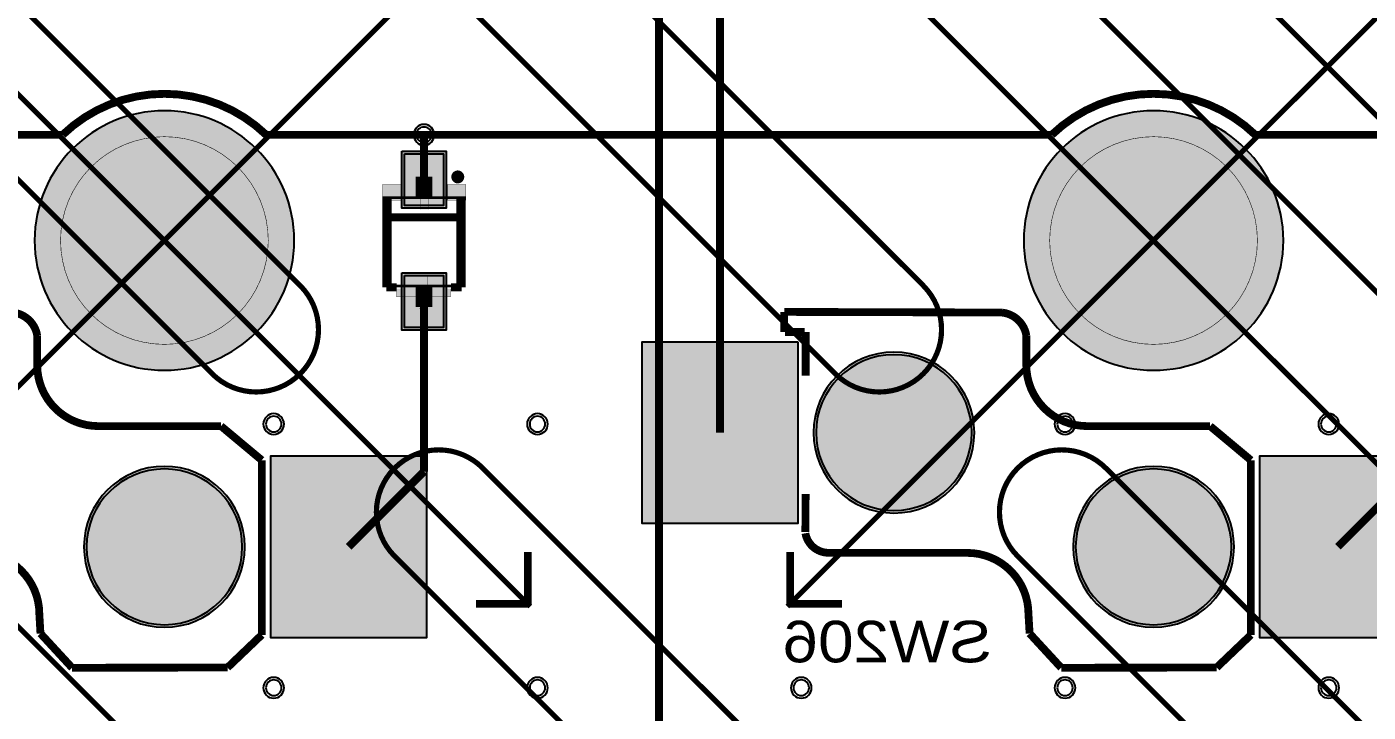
# Model space of a CAD drawing. Header units: millimetres. Extents: x -3 to 238, y -92 to 6.
# Drawn here: x 102.13 to 127.96, y -66.71 to -53.51 of the extents above; entities that cross this region are included whole.
import ezdxf
from ezdxf.enums import TextEntityAlignment as Align

# ---------------------------------------------------------------- set-up
doc = ezdxf.new("R2010")
doc.units = ezdxf.units.MM
doc.header["$MEASUREMENT"] = 0
for name, color, linetype, true_color in [('Bottom-Layer', 7, 'Continuous', 0x0000ff), ('Bottom-Paste-Mask-Layer', 7, 'Continuous', 0x800000), ('Bottom-Silkscreen-Layer', 7, 'Continuous', 0x66cc33), ('Bottom-Solder-Mask-Layer', 7, 'Continuous', 0xaa00ff), ('Component-Marking-Layer', 7, 'Continuous', 0x66ffcc), ('Component-Shape-Layer', 7, 'Continuous', 0x00cccc), ('Document-Layer', 7, 'Continuous', 0xffffff), ('F.Adhes', 7, 'Continuous', 0x9069e9), ('Hole-Layer', 7, 'Continuous', 0x222222), ('Multi-Layer', 7, 'Continuous', 0xc0c0c0), ('Pin-Floating-Layer', 7, 'Continuous', 0xff99ff), ('Pin-Soldering-Layer', 7, 'Continuous', 0xcc9999), ('Top-Layer', 7, 'Continuous', 0xff0000), ('Top-Paste-Mask-Layer', 7, 'Continuous', 0x808080), ('Top-Solder-Mask-Layer', 7, 'Continuous', 0x800080)]:
    doc.layers.add(name, color=color, linetype=linetype, true_color=true_color)
doc.styles.get("Standard").update_dxf_attribs({"font": 'arial.ttf'})

msp = doc.modelspace()

# ---------------------------------------------------------------- hatches: boundary and pattern name
at = {"layer": 'Bottom-Layer'}
for points in [[(102.275, -57.625, 1), (107.275, -57.625, 1)], [(121.325, -57.625, 1), (126.325, -57.625, 1)], [(109.4, -55.953), (110.15, -55.953), (110.15, -56.953), (109.4, -56.953)], [(109.4, -58.298), (110.15, -58.298), (110.15, -59.298), (109.4, -59.298)], [(116.975, -59.575), (116.975, -63.075), (113.975, -63.075), (113.975, -59.575)], [(117.275, -61.325, 1), (120.375, -61.325, 1)], [(103.225, -63.525, 1), (106.325, -63.525, 1)], [(109.825, -61.775), (109.825, -65.275), (106.825, -65.275), (106.825, -61.775)], [(122.275, -63.525, 1), (125.375, -63.525, 1)], [(128.875, -61.775), (128.875, -65.275), (125.875, -65.275), (125.875, -61.775)]]:
    msp.add_hatch(color=256, dxfattribs=at).paths.add_polyline_path(points)
at = {"layer": 'Bottom-Paste-Mask-Layer'}
for points in [[(102.275, -57.625, 1), (107.275, -57.625, 1)], [(121.325, -57.625, 1), (126.325, -57.625, 1)], [(109.4, -55.953), (110.15, -55.953), (110.15, -56.953), (109.4, -56.953)], [(109.4, -58.298), (110.15, -58.298), (110.15, -59.298), (109.4, -59.298)], [(116.975, -59.575), (116.975, -63.075), (113.975, -63.075), (113.975, -59.575)], [(117.275, -61.325, 1), (120.375, -61.325, 1)], [(103.225, -63.525, 1), (106.325, -63.525, 1)], [(109.825, -61.775), (109.825, -65.275), (106.825, -65.275), (106.825, -61.775)], [(122.275, -63.525, 1), (125.375, -63.525, 1)], [(128.875, -61.775), (128.875, -65.275), (125.875, -65.275), (125.875, -61.775)]]:
    msp.add_hatch(color=256, dxfattribs=at).paths.add_polyline_path(points)
at = {"layer": 'Bottom-Silkscreen-Layer'}
for points in [[(108.973, -56.85), (109.325, -56.85), (109.325, -56.545), (108.973, -56.545)], [(108.973, -56.85), (109.325, -56.85), (109.325, -56.545), (108.973, -56.545)], [(110.578, -56.85), (110.225, -56.85), (110.225, -56.545), (110.578, -56.545)], [(110.578, -56.85), (110.225, -56.85), (110.225, -56.545), (110.578, -56.545)]]:
    msp.add_hatch(color=256, dxfattribs=at).paths.add_polyline_path(points)
at = {"layer": 'Bottom-Solder-Mask-Layer'}
for points in [[(102.275, -57.625, 1), (107.275, -57.625, 1)], [(121.325, -57.625, 1), (126.325, -57.625, 1)], [(109.349, -55.902), (110.201, -55.902), (110.201, -57.004), (109.349, -57.004)], [(109.349, -58.247), (110.201, -58.247), (110.201, -59.349), (109.349, -59.349)], [(116.975, -59.575), (116.975, -63.075), (113.975, -63.075), (113.975, -59.575)], [(117.275, -61.325, 1), (120.375, -61.325, 1)], [(103.225, -63.525, 1), (106.325, -63.525, 1)], [(109.825, -61.775), (109.825, -65.275), (106.825, -65.275), (106.825, -61.775)], [(122.275, -63.525, 1), (125.375, -63.525, 1)], [(128.875, -61.775), (128.875, -65.275), (125.875, -65.275), (125.875, -61.775)]]:
    msp.add_hatch(color=256, dxfattribs=at).paths.add_polyline_path(points)
at = {"layer": 'Component-Marking-Layer'}
msp.add_hatch(color=256, dxfattribs=at).paths.add_polyline_path([(110.365, -56.4, 1), (110.485, -56.4, 1)])
msp.add_hatch(color=256, dxfattribs=at).paths.add_polyline_path([(110.365, -56.4, 1), (110.485, -56.4, 1)])
at = {"layer": 'Document-Layer'}
for points in [[(109.705, -56.4), (109.861, -56.4), (109.861, -57.024), (109.705, -57.024)], [(109.705, -56.4), (109.861, -56.4), (109.861, -57.024), (109.705, -57.024)], [(109.685, -58.94), (109.841, -58.94), (109.841, -58.316), (109.685, -58.316)], [(109.685, -58.94), (109.841, -58.94), (109.841, -58.316), (109.685, -58.316)], [(109.245, -58.708), (110.285, -58.708), (110.285, -58.552), (109.245, -58.552)], [(109.245, -58.708), (110.285, -58.708), (110.285, -58.552), (109.245, -58.552)]]:
    msp.add_hatch(color=256, dxfattribs=at).paths.add_polyline_path(points)
at = {"layer": 'Hole-Layer'}
for points in [[(102.275, -57.625, 1), (107.275, -57.625, 1)], [(121.325, -57.625, 1), (126.325, -57.625, 1)], [(117.325, -61.325, 1), (120.325, -61.325, 1)], [(103.275, -63.525, 1), (106.275, -63.525, 1)], [(122.325, -63.525, 1), (125.325, -63.525, 1)]]:
    msp.add_hatch(color=256, dxfattribs=at).paths.add_polyline_path(points)
at = {"layer": 'Multi-Layer'}
for points in [[(102.275, -57.625, 1), (107.275, -57.625, 1)], [(102.275, -57.625, 1), (107.275, -57.625, 1)], [(102.275, -57.625, 1), (107.275, -57.625, 1)], [(121.325, -57.625, 1), (126.325, -57.625, 1)], [(121.325, -57.625, 1), (126.325, -57.625, 1)], [(121.325, -57.625, 1), (126.325, -57.625, 1)], [(117.275, -61.325, 1), (120.375, -61.325, 1)], [(117.275, -61.325, 1), (120.375, -61.325, 1)], [(117.275, -61.325, 1), (120.375, -61.325, 1)], [(103.225, -63.525, 1), (106.325, -63.525, 1)], [(103.225, -63.525, 1), (106.325, -63.525, 1)], [(103.225, -63.525, 1), (106.325, -63.525, 1)], [(122.275, -63.525, 1), (125.375, -63.525, 1)], [(122.275, -63.525, 1), (125.375, -63.525, 1)], [(122.275, -63.525, 1), (125.375, -63.525, 1)]]:
    msp.add_hatch(color=256, dxfattribs=at).paths.add_polyline_path(points)
at = {"layer": 'Pin-Floating-Layer'}
for points in [[(109.615, -56.81), (109.935, -56.81), (109.935, -56.69), (109.615, -56.69)], [(109.615, -56.81), (109.935, -56.81), (109.935, -56.69), (109.615, -56.69)], [(109.615, -58.61), (109.935, -58.61), (109.935, -58.49), (109.615, -58.49)], [(109.615, -58.61), (109.935, -58.61), (109.935, -58.49), (109.615, -58.49)]]:
    msp.add_hatch(color=256, dxfattribs=at).paths.add_polyline_path(points)
at = {"layer": 'Pin-Soldering-Layer'}
for points in [[(109.615, -56.7), (109.935, -56.7), (109.935, -56.4), (109.615, -56.4)], [(109.615, -56.7), (109.935, -56.7), (109.935, -56.4), (109.615, -56.4)], [(109.615, -58.9), (109.935, -58.9), (109.935, -58.6), (109.615, -58.6)], [(109.615, -58.9), (109.935, -58.9), (109.935, -58.6), (109.615, -58.6)]]:
    msp.add_hatch(color=256, dxfattribs=at).paths.add_polyline_path(points)
at = {"layer": 'Top-Layer'}
for points in [[(102.275, -57.625, 1), (107.275, -57.625, 1)], [(121.325, -57.625, 1), (126.325, -57.625, 1)], [(117.275, -61.325, 1), (120.375, -61.325, 1)], [(103.225, -63.525, 1), (106.325, -63.525, 1)], [(122.275, -63.525, 1), (125.375, -63.525, 1)]]:
    msp.add_hatch(color=256, dxfattribs=at).paths.add_polyline_path(points)
at = {"layer": 'Top-Paste-Mask-Layer'}
for points in [[(102.275, -57.625, 1), (107.275, -57.625, 1)], [(121.325, -57.625, 1), (126.325, -57.625, 1)], [(117.275, -61.325, 1), (120.375, -61.325, 1)], [(103.225, -63.525, 1), (106.325, -63.525, 1)], [(122.275, -63.525, 1), (125.375, -63.525, 1)]]:
    msp.add_hatch(color=256, dxfattribs=at).paths.add_polyline_path(points)
at = {"layer": 'Top-Solder-Mask-Layer'}
for points in [[(102.275, -57.625, 1), (107.275, -57.625, 1)], [(121.325, -57.625, 1), (126.325, -57.625, 1)], [(117.275, -61.325, 1), (120.375, -61.325, 1)], [(103.225, -63.525, 1), (106.325, -63.525, 1)], [(122.275, -63.525, 1), (125.375, -63.525, 1)]]:
    msp.add_hatch(color=256, dxfattribs=at).paths.add_polyline_path(points)

# ---------------------------------------------------------------- linework, layer by layer
at = {"layer": 'Bottom-Layer', "const_width": 0.152}
for points in [[(115.475, -61.325), (115.475, -51.78)], [(109.775, -56.453), (109.775, -55.589)], [(109.775, -58.798), (109.775, -62.075)], [(109.775, -62.075), (108.325, -63.525)], [(128.825, -62.075), (127.375, -63.525)]]:
    msp.add_lwpolyline(points, dxfattribs=at)
at = {"layer": 'Bottom-Layer'}
for points in [[(102.275, -57.625, 1), (107.275, -57.625), (107.275, -57.625, 1), (102.275, -57.625)], [(121.325, -57.625, 1), (126.325, -57.625), (126.325, -57.625, 1), (121.325, -57.625)]]:
    msp.add_lwpolyline(points, format="xyb", dxfattribs=at)
for points in [[(109.4, -55.953), (110.15, -55.953), (110.15, -56.953), (109.4, -56.953)], [(109.4, -58.298), (110.15, -58.298), (110.15, -59.298), (109.4, -59.298)], [(116.975, -59.575), (116.975, -63.075), (113.975, -63.075), (113.975, -59.575)], [(109.825, -61.775), (109.825, -65.275), (106.825, -65.275), (106.825, -61.775)], [(128.875, -61.775), (128.875, -65.275), (125.875, -65.275), (125.875, -61.775)]]:
    msp.add_lwpolyline(points, close=True, dxfattribs=at)
for points in [[(117.275, -61.325, 1), (120.375, -61.325, 1)], [(103.225, -63.525, 1), (106.325, -63.525, 1)], [(122.275, -63.525, 1), (125.375, -63.525, 1)]]:
    msp.add_lwpolyline(points, format="xyb", close=True, dxfattribs=at)
at = {"layer": 'Bottom-Paste-Mask-Layer'}
for points in [[(102.275, -57.625, 1), (107.275, -57.625), (107.275, -57.625, 1), (102.275, -57.625)], [(121.325, -57.625, 1), (126.325, -57.625), (126.325, -57.625, 1), (121.325, -57.625)]]:
    msp.add_lwpolyline(points, format="xyb", dxfattribs=at)
for points in [[(109.4, -55.953), (110.15, -55.953), (110.15, -56.953), (109.4, -56.953)], [(109.4, -58.298), (110.15, -58.298), (110.15, -59.298), (109.4, -59.298)], [(116.975, -59.575), (116.975, -63.075), (113.975, -63.075), (113.975, -59.575)], [(109.825, -61.775), (109.825, -65.275), (106.825, -65.275), (106.825, -61.775)], [(128.875, -61.775), (128.875, -65.275), (125.875, -65.275), (125.875, -61.775)]]:
    msp.add_lwpolyline(points, close=True, dxfattribs=at)
for points in [[(117.275, -61.325, 1), (120.375, -61.325, 1)], [(103.225, -63.525, 1), (106.325, -63.525, 1)], [(122.275, -63.525, 1), (125.375, -63.525, 1)]]:
    msp.add_lwpolyline(points, format="xyb", close=True, dxfattribs=at)
at = {"layer": 'Bottom-Silkscreen-Layer', "const_width": 0.00508}
for points in [[(108.973, -56.85), (109.325, -56.85), (109.325, -56.545), (108.973, -56.545)], [(108.973, -56.85), (109.325, -56.85), (109.325, -56.545), (108.973, -56.545)], [(110.578, -56.85), (110.225, -56.85), (110.225, -56.545), (110.578, -56.545)], [(110.578, -56.85), (110.225, -56.85), (110.225, -56.545), (110.578, -56.545)]]:
    msp.add_lwpolyline(points, close=True, dxfattribs=at)
at = {"layer": 'Bottom-Silkscreen-Layer'}
for points, const_width in [([(109.049, -56.774), (109.049, -58.526)], 0.152), ([(109.049, -56.774), (109.049, -58.526)], 0.152), ([(110.501, -56.774), (110.501, -58.526)], 0.152), ([(110.501, -56.774), (110.501, -58.526)], 0.152), ([(109.049, -57.178), (110.501, -57.178)], 0.152), ([(109.049, -57.178), (110.501, -57.178)], 0.152), ([(109.049, -58.526), (109.245, -58.526)], 0.152), ([(109.049, -58.526), (109.245, -58.526)], 0.152), ([(110.501, -58.526), (110.295, -58.526)], 0.152), ([(110.501, -58.526), (110.295, -58.526)], 0.152), ([(116.71, -59.387), (116.71, -59.004)], 0.15), ([(116.71, -59.387), (116.71, -59.004)], 0.15), ([(120.904, -59.012), (116.717, -59)], 0.15), ([(120.904, -59.012), (116.717, -59)], 0.15), ([(102.325, -59.454), (102.325, -60.025)], 0.15), ([(102.325, -59.454), (102.325, -60.025)], 0.15), ([(117.109, -59.387), (116.727, -59.387)], 0.15), ([(117.109, -59.387), (116.727, -59.387)], 0.15), ([(117.125, -59.387), (117.125, -60.231)], 0.15), ([(117.125, -59.387), (117.125, -60.231)], 0.15), ([(121.375, -59.454), (121.375, -60.025)], 0.15), ([(121.375, -59.454), (121.375, -60.025)], 0.15), ([(105.865, -61.2), (103.5, -61.2)], 0.15), ([(105.865, -61.2), (103.5, -61.2)], 0.15), ([(106.65, -61.856), (105.865, -61.2)], 0.15), ([(106.65, -61.856), (105.865, -61.2)], 0.15), ([(124.915, -61.2), (122.55, -61.2)], 0.15), ([(124.915, -61.2), (122.55, -61.2)], 0.15), ([(125.7, -61.856), (124.915, -61.2)], 0.15), ([(125.7, -61.856), (124.915, -61.2)], 0.15), ([(106.65, -61.856), (106.65, -65.221)], 0.15), ([(106.65, -61.856), (106.65, -65.221)], 0.15), ([(125.7, -61.856), (125.7, -65.221)], 0.15), ([(125.7, -61.856), (125.7, -65.221)], 0.15), ([(117.125, -62.506), (117.119, -63.239)], 0.15), ([(117.125, -62.506), (117.119, -63.239)], 0.15), ([(120.241, -63.642), (117.577, -63.64)], 0.15), ([(120.241, -63.642), (117.577, -63.64)], 0.15), ([(102.366, -64.817), (102.388, -65.194)], 0.15), ([(102.366, -64.817), (102.388, -65.194)], 0.15), ([(121.416, -64.817), (121.438, -65.194)], 0.15), ([(121.416, -64.817), (121.438, -65.194)], 0.15), ([(102.388, -65.194), (102.997, -65.855)], 0.15), ([(102.388, -65.194), (102.997, -65.855)], 0.15), ([(105.991, -65.85), (106.65, -65.221)], 0.15), ([(105.991, -65.85), (106.65, -65.221)], 0.15), ([(121.438, -65.194), (122.047, -65.855)], 0.15), ([(121.438, -65.194), (122.047, -65.855)], 0.15), ([(125.041, -65.85), (125.7, -65.221)], 0.15), ([(125.041, -65.85), (125.7, -65.221)], 0.15), ([(105.991, -65.85), (102.997, -65.855)], 0.15), ([(105.991, -65.85), (102.997, -65.855)], 0.15), ([(125.041, -65.85), (122.047, -65.855)], 0.15), ([(125.041, -65.85), (122.047, -65.855)], 0.15)]:
    msp.add_lwpolyline(points, dxfattribs=dict(at, const_width=const_width))
at = {"layer": 'Bottom-Silkscreen-Layer', "const_width": 0.15}
for points in [[(101.854, -59.012, -0.338), (102.325, -59.454)], [(101.854, -59.012, -0.338), (102.325, -59.454)], [(120.904, -59.012, -0.338), (121.375, -59.454)], [(120.904, -59.012, -0.338), (121.375, -59.454)], [(103.5, -61.2, -0.414), (102.325, -60.025)], [(103.5, -61.2, -0.414), (102.325, -60.025)], [(122.55, -61.2, -0.414), (121.375, -60.025)], [(122.55, -61.2, -0.414), (121.375, -60.025)], [(117.577, -63.64, -0.369), (117.12, -63.264)], [(117.577, -63.64, -0.369), (117.12, -63.264)], [(101.191, -63.642, -0.414), (102.366, -64.817)], [(101.191, -63.642, -0.414), (102.366, -64.817)], [(120.241, -63.642, -0.414), (121.416, -64.817)], [(120.241, -63.642, -0.414), (121.416, -64.817)]]:
    msp.add_lwpolyline(points, format="xyb", dxfattribs=at)
at = {"layer": 'Bottom-Solder-Mask-Layer'}
for points in [[(102.275, -57.625, 1), (107.275, -57.625), (107.275, -57.625, 1), (102.275, -57.625)], [(121.325, -57.625, 1), (126.325, -57.625), (126.325, -57.625, 1), (121.325, -57.625)]]:
    msp.add_lwpolyline(points, format="xyb", dxfattribs=at)
for points in [[(109.349, -55.902), (110.201, -55.902), (110.201, -57.004), (109.349, -57.004)], [(109.349, -58.247), (110.201, -58.247), (110.201, -59.349), (109.349, -59.349)], [(116.975, -59.575), (116.975, -63.075), (113.975, -63.075), (113.975, -59.575)], [(109.825, -61.775), (109.825, -65.275), (106.825, -65.275), (106.825, -61.775)], [(128.875, -61.775), (128.875, -65.275), (125.875, -65.275), (125.875, -61.775)]]:
    msp.add_lwpolyline(points, close=True, dxfattribs=at)
for points in [[(117.275, -61.325, 1), (120.375, -61.325, 1)], [(103.225, -63.525, 1), (106.325, -63.525, 1)], [(122.275, -63.525, 1), (125.375, -63.525, 1)]]:
    msp.add_lwpolyline(points, format="xyb", close=True, dxfattribs=at)
at = {"layer": 'Component-Marking-Layer', "const_width": 0.129}
msp.add_lwpolyline([(110.365, -56.4, 1), (110.485, -56.4), (110.485, -56.4, 1), (110.365, -56.4)], format="xyb", dxfattribs=at)
msp.add_lwpolyline([(110.365, -56.4, 1), (110.485, -56.4), (110.485, -56.4, 1), (110.365, -56.4)], format="xyb", dxfattribs=at)
at = {"layer": 'Component-Shape-Layer', "const_width": 0.0508}
msp.add_lwpolyline([(109.125, -58.5), (110.425, -58.5), (110.425, -56.8), (109.125, -56.8)], close=True, dxfattribs=at)
msp.add_lwpolyline([(109.125, -58.5), (110.425, -58.5), (110.425, -56.8), (109.125, -56.8)], close=True, dxfattribs=at)
at = {"layer": 'Document-Layer'}
for points, const_width in [([(114.3, -48.1), (114.3, -67.15)], 0.15), ([(114.3, -67.15), (114.3, -48.1)], 0.15), ([(114.3, -48.1), (114.3, -67.15)], 0.15), ([(114.3, -67.15), (114.3, -48.1)], 0.15), ([(97.723, -50.575), (111.824, -64.674)], 0.1), ([(97.723, -64.674), (111.824, -50.575)], 0.1), ([(116.773, -64.674), (130.874, -50.575)], 0.1), ([(116.773, -50.575), (130.874, -64.674)], 0.1), ([(111.775, -64.625), (111.775, -63.625)], 0.15), ([(111.775, -64.625), (111.775, -63.625)], 0.15), ([(116.825, -63.625), (116.825, -64.625)], 0.15), ([(116.825, -63.625), (116.825, -64.625)], 0.15), ([(110.775, -64.625), (111.775, -64.625)], 0.15), ([(110.775, -64.625), (111.775, -64.625)], 0.15), ([(116.825, -64.625), (117.825, -64.625)], 0.15), ([(116.825, -64.625), (117.825, -64.625)], 0.15)]:
    msp.add_lwpolyline(points, dxfattribs=dict(at, const_width=const_width))
at = {"layer": 'Document-Layer', "const_width": 0.1}
for points in [[(107.391, -58.494), (98.906, -50.009, 1), (97.209, -51.706), (105.694, -60.191, 1)], [(110.906, -50.009, 1), (109.209, -51.706), (117.694, -60.191, 1), (119.391, -58.494)], [(131.391, -58.494), (122.906, -50.009, 1), (121.209, -51.706), (129.694, -60.191, 1)], [(107.391, -70.494), (98.906, -62.009, 1), (97.209, -63.706), (105.694, -72.191, 1)], [(119.391, -70.494), (110.906, -62.009, 1), (109.209, -63.706), (117.694, -72.191, 1)], [(122.906, -62.009, 1), (121.209, -63.706), (129.694, -72.191, 1), (131.391, -70.494)]]:
    msp.add_lwpolyline(points, format="xyb", close=True, dxfattribs=at)
at = {"layer": 'Document-Layer', "const_width": 0.01}
for points in [[(102.775, -57.625, 1), (106.775, -57.625), (106.775, -57.625, 1), (102.775, -57.625)], [(102.775, -57.625, 1), (106.775, -57.625), (106.775, -57.625, 1), (102.775, -57.625)], [(121.825, -57.625, 1), (125.825, -57.625), (125.825, -57.625, 1), (121.825, -57.625)], [(121.825, -57.625, 1), (125.825, -57.625), (125.825, -57.625, 1), (121.825, -57.625)]]:
    msp.add_lwpolyline(points, format="xyb", dxfattribs=at)
at = {"layer": 'Document-Layer', "const_width": 0.00508}
for points in [[(109.705, -56.4), (109.861, -56.4), (109.861, -57.024), (109.705, -57.024)], [(109.705, -56.4), (109.861, -56.4), (109.861, -57.024), (109.705, -57.024)], [(109.685, -58.94), (109.841, -58.94), (109.841, -58.316), (109.685, -58.316)], [(109.685, -58.94), (109.841, -58.94), (109.841, -58.316), (109.685, -58.316)], [(109.245, -58.708), (110.285, -58.708), (110.285, -58.552), (109.245, -58.552)], [(109.245, -58.708), (110.285, -58.708), (110.285, -58.552), (109.245, -58.552)]]:
    msp.add_lwpolyline(points, close=True, dxfattribs=at)
at = {"layer": 'F.Adhes', "const_width": 0.15}
for points in [[(111.775, -64.625), (111.775, -63.625)], [(111.775, -64.625), (111.775, -63.625)], [(111.775, -64.625), (111.775, -63.625)], [(111.775, -64.625), (111.775, -63.625)], [(116.825, -63.625), (116.825, -64.625)], [(116.825, -64.625), (116.825, -63.625)], [(116.825, -63.625), (116.825, -64.625)], [(116.825, -64.625), (116.825, -63.625)], [(110.775, -64.625), (111.775, -64.625)], [(110.775, -64.625), (111.775, -64.625)], [(110.775, -64.625), (111.775, -64.625)], [(110.775, -64.625), (111.775, -64.625)], [(116.825, -64.625), (117.825, -64.625)], [(117.825, -64.625), (116.825, -64.625)], [(116.825, -64.625), (117.825, -64.625)], [(117.825, -64.625), (116.825, -64.625)]]:
    msp.add_lwpolyline(points, dxfattribs=at)
at = {"layer": 'Hole-Layer'}
for points in [[(102.275, -57.625, 1), (107.275, -57.625), (107.275, -57.625, 1), (102.275, -57.625)], [(121.325, -57.625, 1), (126.325, -57.625), (126.325, -57.625, 1), (121.325, -57.625)]]:
    msp.add_lwpolyline(points, format="xyb", dxfattribs=at)
for points in [[(109.625, -55.589, 1), (109.925, -55.589, 1)], [(117.325, -61.325, 1), (120.325, -61.325, 1)], [(106.73, -61.16, 1), (107.03, -61.16, 1)], [(111.81, -61.16, 1), (112.11, -61.16, 1)], [(121.97, -61.16, 1), (122.27, -61.16, 1)], [(127.05, -61.16, 1), (127.35, -61.16, 1)], [(103.275, -63.525, 1), (106.275, -63.525, 1)], [(122.325, -63.525, 1), (125.325, -63.525, 1)], [(106.73, -66.24, 1), (107.03, -66.24, 1)], [(111.81, -66.24, 1), (112.11, -66.24, 1)], [(116.89, -66.24, 1), (117.19, -66.24, 1)], [(121.97, -66.24, 1), (122.27, -66.24, 1)], [(127.05, -66.24, 1), (127.35, -66.24, 1)]]:
    msp.add_lwpolyline(points, format="xyb", close=True, dxfattribs=at)
at = {"layer": 'Multi-Layer'}
for points in [[(102.275, -57.625, 1), (107.275, -57.625), (107.275, -57.625, 1), (102.275, -57.625)], [(102.275, -57.625, 1), (107.275, -57.625), (107.275, -57.625, 1), (102.275, -57.625)], [(102.275, -57.625, 1), (107.275, -57.625), (107.275, -57.625, 1), (102.275, -57.625)], [(121.325, -57.625, 1), (126.325, -57.625), (126.325, -57.625, 1), (121.325, -57.625)], [(121.325, -57.625, 1), (126.325, -57.625), (126.325, -57.625, 1), (121.325, -57.625)], [(121.325, -57.625, 1), (126.325, -57.625), (126.325, -57.625, 1), (121.325, -57.625)], [(109.575, -55.589, 1), (109.975, -55.589), (109.975, -55.589, 1), (109.575, -55.589)], [(106.68, -61.16, 1), (107.08, -61.16), (107.08, -61.16, 1), (106.68, -61.16)], [(111.76, -61.16, 1), (112.16, -61.16), (112.16, -61.16, 1), (111.76, -61.16)], [(121.92, -61.16, 1), (122.32, -61.16), (122.32, -61.16, 1), (121.92, -61.16)], [(127, -61.16, 1), (127.4, -61.16), (127.4, -61.16, 1), (127, -61.16)], [(106.68, -66.24, 1), (107.08, -66.24), (107.08, -66.24, 1), (106.68, -66.24)], [(111.76, -66.24, 1), (112.16, -66.24), (112.16, -66.24, 1), (111.76, -66.24)], [(116.84, -66.24, 1), (117.24, -66.24), (117.24, -66.24, 1), (116.84, -66.24)], [(121.92, -66.24, 1), (122.32, -66.24), (122.32, -66.24, 1), (121.92, -66.24)], [(127, -66.24, 1), (127.4, -66.24), (127.4, -66.24, 1), (127, -66.24)]]:
    msp.add_lwpolyline(points, format="xyb", dxfattribs=at)
for points in [[(117.275, -61.325, 1), (120.375, -61.325, 1)], [(117.275, -61.325, 1), (120.375, -61.325, 1)], [(117.275, -61.325, 1), (120.375, -61.325, 1)], [(103.225, -63.525, 1), (106.325, -63.525, 1)], [(103.225, -63.525, 1), (106.325, -63.525, 1)], [(103.225, -63.525, 1), (106.325, -63.525, 1)], [(122.275, -63.525, 1), (125.375, -63.525, 1)], [(122.275, -63.525, 1), (125.375, -63.525, 1)], [(122.275, -63.525, 1), (125.375, -63.525, 1)]]:
    msp.add_lwpolyline(points, format="xyb", close=True, dxfattribs=at)
at = {"layer": 'Pin-Floating-Layer', "const_width": 0.00508}
for points in [[(109.615, -56.81), (109.935, -56.81), (109.935, -56.69), (109.615, -56.69)], [(109.615, -56.81), (109.935, -56.81), (109.935, -56.69), (109.615, -56.69)], [(109.615, -58.61), (109.935, -58.61), (109.935, -58.49), (109.615, -58.49)], [(109.615, -58.61), (109.935, -58.61), (109.935, -58.49), (109.615, -58.49)]]:
    msp.add_lwpolyline(points, close=True, dxfattribs=at)
at = {"layer": 'Pin-Soldering-Layer', "const_width": 0.00508}
for points in [[(109.615, -56.7), (109.935, -56.7), (109.935, -56.4), (109.615, -56.4)], [(109.615, -56.7), (109.935, -56.7), (109.935, -56.4), (109.615, -56.4)], [(109.615, -58.9), (109.935, -58.9), (109.935, -58.6), (109.615, -58.6)], [(109.615, -58.9), (109.935, -58.9), (109.935, -58.6), (109.615, -58.6)]]:
    msp.add_lwpolyline(points, close=True, dxfattribs=at)
at = {"layer": 'Top-Layer', "const_width": 0.152}
for points in [[(106.735, -55.589, 0.403), (102.815, -55.589)], [(125.785, -55.589, 0.403), (121.865, -55.589)]]:
    msp.add_lwpolyline(points, format="xyb", dxfattribs=at)
at = {"layer": 'Top-Layer'}
for points in [[(102.275, -57.625, 1), (107.275, -57.625), (107.275, -57.625, 1), (102.275, -57.625)], [(121.325, -57.625, 1), (126.325, -57.625), (126.325, -57.625, 1), (121.325, -57.625)]]:
    msp.add_lwpolyline(points, format="xyb", dxfattribs=at)
at = {"layer": 'Top-Layer', "const_width": 0.152}
for points in [[(90.725, -55.589), (102.815, -55.589)], [(106.735, -55.589), (109.775, -55.589)], [(109.775, -55.589), (121.865, -55.589)], [(125.785, -55.589), (128.825, -55.589)]]:
    msp.add_lwpolyline(points, dxfattribs=at)
at = {"layer": 'Top-Layer'}
for points in [[(117.275, -61.325, 1), (120.375, -61.325, 1)], [(103.225, -63.525, 1), (106.325, -63.525, 1)], [(122.275, -63.525, 1), (125.375, -63.525, 1)]]:
    msp.add_lwpolyline(points, format="xyb", close=True, dxfattribs=at)
at = {"layer": 'Top-Paste-Mask-Layer'}
for points in [[(102.275, -57.625, 1), (107.275, -57.625), (107.275, -57.625, 1), (102.275, -57.625)], [(121.325, -57.625, 1), (126.325, -57.625), (126.325, -57.625, 1), (121.325, -57.625)]]:
    msp.add_lwpolyline(points, format="xyb", dxfattribs=at)
for points in [[(117.275, -61.325, 1), (120.375, -61.325, 1)], [(103.225, -63.525, 1), (106.325, -63.525, 1)], [(122.275, -63.525, 1), (125.375, -63.525, 1)]]:
    msp.add_lwpolyline(points, format="xyb", close=True, dxfattribs=at)
at = {"layer": 'Top-Solder-Mask-Layer'}
for points in [[(102.275, -57.625, 1), (107.275, -57.625), (107.275, -57.625, 1), (102.275, -57.625)], [(121.325, -57.625, 1), (126.325, -57.625), (126.325, -57.625, 1), (121.325, -57.625)]]:
    msp.add_lwpolyline(points, format="xyb", dxfattribs=at)
for points in [[(117.275, -61.325, 1), (120.375, -61.325, 1)], [(103.225, -63.525, 1), (106.325, -63.525, 1)], [(122.275, -63.525, 1), (125.375, -63.525, 1)]]:
    msp.add_lwpolyline(points, format="xyb", close=True, dxfattribs=at)

# ---------------------------------------------------------------- texts
at = {"layer": 'Bottom-Silkscreen-Layer', "text_generation_flag": 2, "width": 1.1}
msp.add_text('SW206', height=0.8001, dxfattribs=at).set_placement((118.697, -65.35), align=Align.MIDDLE_CENTER)

doc.saveas('drawing.dxf')
